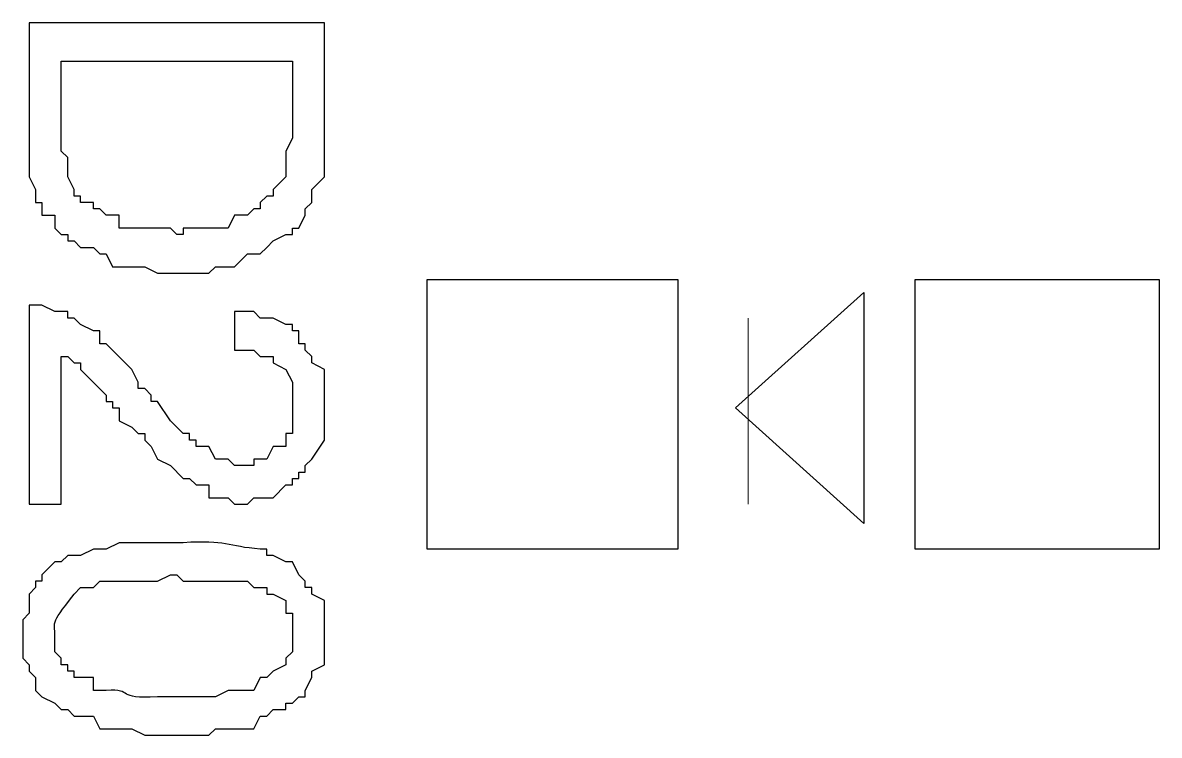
# Model space of a CAD drawing. Header units: millimetres. Extents: x -3 to 153, y 27 to 116.
# Drawn here: x 59.072 to 62.818, y 84.902 to 87.251 of the extents above; entities that cross this region are included whole.
import ezdxf

# ---------------------------------------------------------------- set-up
doc = ezdxf.new("R2010")
doc.units = ezdxf.units.MM
doc.header["$MEASUREMENT"] = 0
doc.layers.add('layer 1', color=7, linetype='Continuous')

msp = doc.modelspace()

# ---------------------------------------------------------------- linework, layer by layer
at = {"layer": 'layer 1', "color": 0}
for points, knots in [([(59.0928, 87.2514), (59.0928, 87.2514), (60.0664, 87.2514), (60.0664, 87.2514), (60.0664, 87.2514), (60.0664, 87.2514), (60.0664, 86.7434), (60.0664, 86.7434), (60.0664, 86.7434), (60.0664, 86.7434), (60.0241, 86.701), (60.0241, 86.701), (60.0241, 86.701), (60.0241, 86.701), (60.0241, 86.6587), (60.0241, 86.6587), (60.0241, 86.6587), (60.0241, 86.6587), (60.0029, 86.6375), (60.0029, 86.6375), (60.0029, 86.6375), (60.0029, 86.6375), (60.0029, 86.6164), (60.0029, 86.6164), (60.0029, 86.6164), (60.0029, 86.6164), (59.9818, 86.574), (59.9818, 86.574), (59.9818, 86.574), (59.9818, 86.574), (59.9606, 86.574), (59.9606, 86.574), (59.9606, 86.574), (59.9606, 86.574), (59.9606, 86.5529), (59.9606, 86.5529), (59.9606, 86.5529), (59.9606, 86.5529), (59.9394, 86.5529), (59.9394, 86.5529), (59.9394, 86.5529), (59.9394, 86.5529), (59.8971, 86.5317), (59.8971, 86.5317), (59.8971, 86.5317), (59.8971, 86.5317), (59.8759, 86.5105), (59.8759, 86.5105), (59.8759, 86.5105), (59.8759, 86.5105), (59.8548, 86.4894), (59.8548, 86.4894), (59.8548, 86.4894), (59.8548, 86.4894), (59.8124, 86.4894), (59.8124, 86.4894), (59.8124, 86.4894), (59.8124, 86.4894), (59.7701, 86.447), (59.7701, 86.447), (59.7701, 86.447), (59.7701, 86.447), (59.7066, 86.447), (59.7066, 86.447), (59.7066, 86.447), (59.7066, 86.447), (59.6854, 86.4259), (59.6854, 86.4259), (59.6854, 86.4259), (59.6854, 86.4259), (59.5161, 86.4259), (59.5161, 86.4259), (59.5161, 86.4259), (59.5161, 86.4259), (59.4738, 86.447), (59.4738, 86.447), (59.4738, 86.447), (59.4738, 86.447), (59.3679, 86.447), (59.3679, 86.447), (59.3679, 86.447), (59.3679, 86.447), (59.3468, 86.4894), (59.3468, 86.4894), (59.3468, 86.4894), (59.3468, 86.4894), (59.3256, 86.4894), (59.3256, 86.4894), (59.3256, 86.4894), (59.3256, 86.4894), (59.3044, 86.5105), (59.3044, 86.5105), (59.3044, 86.5105), (59.3044, 86.5105), (59.2621, 86.5105), (59.2621, 86.5105), (59.2621, 86.5105), (59.2621, 86.5105), (59.2409, 86.5317), (59.2409, 86.5317), (59.2409, 86.5317), (59.2409, 86.5317), (59.2198, 86.5317), (59.2198, 86.5317), (59.2198, 86.5317), (59.2198, 86.5317), (59.2198, 86.5529), (59.2198, 86.5529), (59.2198, 86.5529), (59.2198, 86.5529), (59.1986, 86.5529), (59.1986, 86.5529), (59.1986, 86.5529), (59.1986, 86.5529), (59.1774, 86.574), (59.1774, 86.574), (59.1774, 86.574), (59.1774, 86.574), (59.1774, 86.6164), (59.1774, 86.6164), (59.1774, 86.6164), (59.1774, 86.6164), (59.1351, 86.6164), (59.1351, 86.6164), (59.1351, 86.6164), (59.1351, 86.6164), (59.1351, 86.6587), (59.1351, 86.6587), (59.1351, 86.6587), (59.1351, 86.6587), (59.1139, 86.6587), (59.1139, 86.6587), (59.1139, 86.6587), (59.1139, 86.6587), (59.1139, 86.701), (59.1139, 86.701), (59.1139, 86.701), (59.1139, 86.701), (59.0928, 86.7434), (59.0928, 86.7434), (59.0928, 86.7434), (59.0928, 86.7434), (59.0928, 86.8915), (59.0928, 86.8915), (59.0928, 86.8915), (59.0928, 86.8915), (59.0928, 87.2514), (59.0928, 87.2514)], [0, 0, 0, 0, 0.026316, 0.026316, 0.026316, 0.026316, 0.052632, 0.052632, 0.052632, 0.052632, 0.078947, 0.078947, 0.078947, 0.078947, 0.105263, 0.105263, 0.105263, 0.105263, 0.131579, 0.131579, 0.131579, 0.131579, 0.157895, 0.157895, 0.157895, 0.157895, 0.184211, 0.184211, 0.184211, 0.184211, 0.210526, 0.210526, 0.210526, 0.210526, 0.236842, 0.236842, 0.236842, 0.236842, 0.263158, 0.263158, 0.263158, 0.263158, 0.289474, 0.289474, 0.289474, 0.289474, 0.315789, 0.315789, 0.315789, 0.315789, 0.342105, 0.342105, 0.342105, 0.342105, 0.368421, 0.368421, 0.368421, 0.368421, 0.394737, 0.394737, 0.394737, 0.394737, 0.421053, 0.421053, 0.421053, 0.421053, 0.447368, 0.447368, 0.447368, 0.447368, 0.473684, 0.473684, 0.473684, 0.473684, 0.5, 0.5, 0.5, 0.5, 0.526316, 0.526316, 0.526316, 0.526316, 0.552632, 0.552632, 0.552632, 0.552632, 0.578947, 0.578947, 0.578947, 0.578947, 0.605263, 0.605263, 0.605263, 0.605263, 0.631579, 0.631579, 0.631579, 0.631579, 0.657895, 0.657895, 0.657895, 0.657895, 0.684211, 0.684211, 0.684211, 0.684211, 0.710526, 0.710526, 0.710526, 0.710526, 0.736842, 0.736842, 0.736842, 0.736842, 0.763158, 0.763158, 0.763158, 0.763158, 0.789474, 0.789474, 0.789474, 0.789474, 0.815789, 0.815789, 0.815789, 0.815789, 0.842105, 0.842105, 0.842105, 0.842105, 0.868421, 0.868421, 0.868421, 0.868421, 0.894737, 0.894737, 0.894737, 0.894737, 0.921053, 0.921053, 0.921053, 0.921053, 0.947368, 0.947368, 0.947368, 0.947368, 1, 1, 1, 1]), ([(59.1986, 87.1244), (59.1986, 87.1244), (59.1986, 86.828), (59.1986, 86.828), (59.1986, 86.828), (59.1986, 86.828), (59.2198, 86.8069), (59.2198, 86.8069), (59.2198, 86.8069), (59.2198, 86.8069), (59.2198, 86.7434), (59.2198, 86.7434), (59.2198, 86.7434), (59.2198, 86.7434), (59.2409, 86.701), (59.2409, 86.701), (59.2409, 86.701), (59.2409, 86.701), (59.2409, 86.6799), (59.2409, 86.6799), (59.2409, 86.6799), (59.2409, 86.6799), (59.2621, 86.6799), (59.2621, 86.6799), (59.2621, 86.6799), (59.2621, 86.6799), (59.2621, 86.6587), (59.2621, 86.6587), (59.2621, 86.6587), (59.2621, 86.6587), (59.3044, 86.6587), (59.3044, 86.6587), (59.3044, 86.6587), (59.3044, 86.6587), (59.3044, 86.6375), (59.3044, 86.6375), (59.3044, 86.6375), (59.3044, 86.6375), (59.3256, 86.6375), (59.3256, 86.6375), (59.3256, 86.6375), (59.3256, 86.6375), (59.3468, 86.6164), (59.3468, 86.6164), (59.3468, 86.6164), (59.3468, 86.6164), (59.3891, 86.6164), (59.3891, 86.6164), (59.3891, 86.6164), (59.3891, 86.6164), (59.3891, 86.574), (59.3891, 86.574), (59.3891, 86.574), (59.3891, 86.574), (59.5584, 86.574), (59.5584, 86.574), (59.5584, 86.574), (59.5584, 86.574), (59.5796, 86.5529), (59.5796, 86.5529), (59.5796, 86.5529), (59.5796, 86.5529), (59.6008, 86.5529), (59.6008, 86.5529), (59.6008, 86.5529), (59.6008, 86.5529), (59.6008, 86.574), (59.6008, 86.574), (59.6008, 86.574), (59.6008, 86.574), (59.7489, 86.574), (59.7489, 86.574), (59.7489, 86.574), (59.7489, 86.574), (59.7701, 86.6164), (59.7701, 86.6164), (59.7701, 86.6164), (59.7701, 86.6164), (59.8124, 86.6164), (59.8124, 86.6164), (59.8124, 86.6164), (59.8124, 86.6164), (59.8336, 86.6375), (59.8336, 86.6375), (59.8336, 86.6375), (59.8336, 86.6375), (59.8548, 86.6375), (59.8548, 86.6375), (59.8548, 86.6375), (59.8548, 86.6375), (59.8548, 86.6587), (59.8548, 86.6587), (59.8548, 86.6587), (59.8548, 86.6587), (59.8759, 86.6799), (59.8759, 86.6799), (59.8759, 86.6799), (59.8759, 86.6799), (59.8971, 86.6799), (59.8971, 86.6799), (59.8971, 86.6799), (59.8971, 86.6799), (59.8971, 86.701), (59.8971, 86.701), (59.8971, 86.701), (59.8971, 86.701), (59.9394, 86.7434), (59.9394, 86.7434), (59.9394, 86.7434), (59.9394, 86.7434), (59.9394, 86.828), (59.9394, 86.828), (59.9394, 86.828), (59.9394, 86.828), (59.9606, 86.8704), (59.9606, 86.8704), (59.9606, 86.8704), (59.9606, 86.8704), (59.9606, 87.1244), (59.9606, 87.1244), (59.9606, 87.1244), (59.9606, 87.1244), (59.1986, 87.1244), (59.1986, 87.1244)], [0, 0, 0, 0, 0.03125, 0.03125, 0.03125, 0.03125, 0.0625, 0.0625, 0.0625, 0.0625, 0.09375, 0.09375, 0.09375, 0.09375, 0.125, 0.125, 0.125, 0.125, 0.15625, 0.15625, 0.15625, 0.15625, 0.1875, 0.1875, 0.1875, 0.1875, 0.21875, 0.21875, 0.21875, 0.21875, 0.25, 0.25, 0.25, 0.25, 0.28125, 0.28125, 0.28125, 0.28125, 0.3125, 0.3125, 0.3125, 0.3125, 0.34375, 0.34375, 0.34375, 0.34375, 0.375, 0.375, 0.375, 0.375, 0.40625, 0.40625, 0.40625, 0.40625, 0.4375, 0.4375, 0.4375, 0.4375, 0.46875, 0.46875, 0.46875, 0.46875, 0.5, 0.5, 0.5, 0.5, 0.53125, 0.53125, 0.53125, 0.53125, 0.5625, 0.5625, 0.5625, 0.5625, 0.59375, 0.59375, 0.59375, 0.59375, 0.625, 0.625, 0.625, 0.625, 0.65625, 0.65625, 0.65625, 0.65625, 0.6875, 0.6875, 0.6875, 0.6875, 0.71875, 0.71875, 0.71875, 0.71875, 0.75, 0.75, 0.75, 0.75, 0.78125, 0.78125, 0.78125, 0.78125, 0.8125, 0.8125, 0.8125, 0.8125, 0.84375, 0.84375, 0.84375, 0.84375, 0.875, 0.875, 0.875, 0.875, 0.90625, 0.90625, 0.90625, 0.90625, 0.9375, 0.9375, 0.9375, 0.9375, 1, 1, 1, 1]), ([(60.4051, 86.4047), (60.4051, 86.4047), (60.4051, 85.5157), (60.4051, 85.5157), (60.4051, 85.5157), (60.4051, 85.5157), (61.2306, 85.5157), (61.2306, 85.5157), (61.2306, 85.5157), (61.2306, 85.5157), (61.2306, 86.4047), (61.2306, 86.4047), (61.2306, 86.4047), (61.2306, 86.4047), (60.4051, 86.4047), (60.4051, 86.4047)], [0, 0, 0, 0, 0.2, 0.2, 0.2, 0.2, 0.4, 0.4, 0.4, 0.4, 0.6, 0.6, 0.6, 0.6, 1, 1, 1, 1]), ([(62.0138, 86.4047), (62.0138, 86.4047), (62.0138, 85.5157), (62.0138, 85.5157), (62.0138, 85.5157), (62.0138, 85.5157), (62.8181, 85.5157), (62.8181, 85.5157), (62.8181, 85.5157), (62.8181, 85.5157), (62.8181, 86.4047), (62.8181, 86.4047), (62.8181, 86.4047), (62.8181, 86.4047), (62.0138, 86.4047), (62.0138, 86.4047)], [0, 0, 0, 0, 0.2, 0.2, 0.2, 0.2, 0.4, 0.4, 0.4, 0.4, 0.6, 0.6, 0.6, 0.6, 1, 1, 1, 1]), ([(61.8444, 86.3624), (61.8444, 86.3624), (61.4211, 85.9814), (61.4211, 85.9814), (61.4211, 85.9814), (61.4211, 85.9814), (61.8444, 85.6004), (61.8444, 85.6004), (61.8444, 85.6004), (61.8444, 85.6004), (61.8444, 86.3624), (61.8444, 86.3624)], [0, 0, 0, 0, 0.25, 0.25, 0.25, 0.25, 0.5, 0.5, 0.5, 0.5, 1, 1, 1, 1]), ([(59.1986, 85.6639), (59.1986, 85.6639), (59.0928, 85.6639), (59.0928, 85.6639), (59.0928, 85.6639), (59.0928, 85.6639), (59.0928, 86.32), (59.0928, 86.32), (59.0928, 86.32), (59.0928, 86.32), (59.1351, 86.32), (59.1351, 86.32), (59.1351, 86.32), (59.1351, 86.32), (59.1774, 86.2989), (59.1774, 86.2989), (59.1774, 86.2989), (59.1774, 86.2989), (59.2198, 86.2989), (59.2198, 86.2989), (59.2198, 86.2989), (59.2198, 86.2989), (59.2198, 86.2777), (59.2198, 86.2777), (59.2198, 86.2777), (59.2198, 86.2777), (59.2409, 86.2777), (59.2409, 86.2777), (59.2409, 86.2777), (59.2409, 86.2777), (59.2621, 86.2565), (59.2621, 86.2565), (59.2621, 86.2565), (59.2621, 86.2565), (59.3044, 86.2354), (59.3044, 86.2354), (59.3044, 86.2354), (59.3044, 86.2354), (59.3256, 86.2354), (59.3256, 86.2354), (59.3256, 86.2354), (59.3256, 86.2354), (59.3256, 86.193), (59.3256, 86.193), (59.3256, 86.193), (59.3256, 86.193), (59.3468, 86.193), (59.3468, 86.193), (59.3468, 86.193), (59.3468, 86.193), (59.3679, 86.1719), (59.3679, 86.1719), (59.3679, 86.1719), (59.3679, 86.1719), (59.4314, 86.1084), (59.4314, 86.1084), (59.4314, 86.1084), (59.4314, 86.1084), (59.4526, 86.066), (59.4526, 86.066), (59.4526, 86.066), (59.4526, 86.066), (59.4526, 86.0449), (59.4526, 86.0449), (59.4526, 86.0449), (59.4526, 86.0449), (59.4738, 86.0449), (59.4738, 86.0449), (59.4738, 86.0449), (59.4738, 86.0449), (59.4949, 86.0237), (59.4949, 86.0237), (59.4949, 86.0237), (59.4949, 86.0237), (59.4949, 86.0025), (59.4949, 86.0025), (59.4949, 86.0025), (59.4949, 86.0025), (59.5161, 86.0025), (59.5161, 86.0025), (59.5161, 86.0025), (59.5161, 86.0025), (59.5584, 85.939), (59.5584, 85.939), (59.5584, 85.939), (59.5584, 85.939), (59.6008, 85.8967), (59.6008, 85.8967), (59.6008, 85.8967), (59.6008, 85.8967), (59.6219, 85.8967), (59.6219, 85.8967), (59.6219, 85.8967), (59.6219, 85.8967), (59.6219, 85.8755), (59.6219, 85.8755), (59.6219, 85.8755), (59.6219, 85.8755), (59.6431, 85.8755), (59.6431, 85.8755), (59.6431, 85.8755), (59.6431, 85.8755), (59.6431, 85.8544), (59.6431, 85.8544), (59.6431, 85.8544), (59.6431, 85.8544), (59.6854, 85.8544), (59.6854, 85.8544), (59.6854, 85.8544), (59.6854, 85.8544), (59.7066, 85.812), (59.7066, 85.812), (59.7066, 85.812), (59.7066, 85.812), (59.7489, 85.812), (59.7489, 85.812), (59.7489, 85.812), (59.7489, 85.812), (59.7701, 85.7909), (59.7701, 85.7909), (59.7701, 85.7909), (59.7701, 85.7909), (59.8336, 85.7909), (59.8336, 85.7909), (59.8336, 85.7909), (59.8336, 85.7909), (59.8336, 85.812), (59.8336, 85.812), (59.8336, 85.812), (59.8336, 85.812), (59.8759, 85.812), (59.8759, 85.812), (59.8759, 85.812), (59.8759, 85.812), (59.8971, 85.8544), (59.8971, 85.8544), (59.8971, 85.8544), (59.8971, 85.8544), (59.9394, 85.8544), (59.9394, 85.8544), (59.9394, 85.8544), (59.9394, 85.8544), (59.9394, 85.8967), (59.9394, 85.8967), (59.9394, 85.8967), (59.9394, 85.8967), (59.9606, 85.8967), (59.9606, 85.8967), (59.9606, 85.8967), (59.9606, 85.8967), (59.9606, 86.066), (59.9606, 86.066), (59.9606, 86.066), (59.9606, 86.066), (59.9394, 86.1084), (59.9394, 86.1084), (59.9394, 86.1084), (59.9394, 86.1084), (59.8971, 86.1295), (59.8971, 86.1295), (59.8971, 86.1295), (59.8971, 86.1295), (59.8971, 86.1507), (59.8971, 86.1507), (59.8971, 86.1507), (59.8971, 86.1507), (59.8548, 86.1507), (59.8548, 86.1507), (59.8548, 86.1507), (59.8548, 86.1507), (59.8336, 86.1719), (59.8336, 86.1719), (59.8336, 86.1719), (59.8336, 86.1719), (59.7701, 86.1719), (59.7701, 86.1719), (59.7701, 86.1719), (59.7701, 86.1719), (59.7701, 86.2989), (59.7701, 86.2989), (59.7701, 86.2989), (59.7701, 86.2989), (59.8336, 86.2989), (59.8336, 86.2989), (59.8336, 86.2989), (59.8336, 86.2989), (59.8548, 86.2777), (59.8548, 86.2777), (59.8548, 86.2777), (59.8548, 86.2777), (59.8971, 86.2777), (59.8971, 86.2777), (59.8971, 86.2777), (59.8971, 86.2777), (59.9394, 86.2565), (59.9394, 86.2565), (59.9394, 86.2565), (59.9394, 86.2565), (59.9606, 86.2565), (59.9606, 86.2565), (59.9606, 86.2565), (59.9606, 86.2565), (59.9606, 86.2354), (59.9606, 86.2354), (59.9606, 86.2354), (59.9606, 86.2354), (59.9818, 86.2354), (59.9818, 86.2354), (59.9818, 86.2354), (59.9818, 86.2354), (59.9818, 86.193), (59.9818, 86.193), (59.9818, 86.193), (59.9818, 86.193), (60.0029, 86.193), (60.0029, 86.193), (60.0029, 86.193), (60.0029, 86.193), (60.0029, 86.1719), (60.0029, 86.1719), (60.0029, 86.1719), (60.0029, 86.1719), (60.0241, 86.1507), (60.0241, 86.1507), (60.0241, 86.1507), (60.0241, 86.1507), (60.0241, 86.1295), (60.0241, 86.1295), (60.0241, 86.1295), (60.0241, 86.1295), (60.0664, 86.1084), (60.0664, 86.1084), (60.0664, 86.1084), (60.0664, 86.1084), (60.0664, 85.8755), (60.0664, 85.8755), (60.0664, 85.8755), (60.0664, 85.8755), (60.0241, 85.812), (60.0241, 85.812), (60.0241, 85.812), (60.0241, 85.812), (60.0029, 85.7909), (60.0029, 85.7909), (60.0029, 85.7909), (60.0029, 85.7909), (60.0029, 85.7697), (60.0029, 85.7697), (60.0029, 85.7697), (60.0029, 85.7697), (59.9818, 85.7697), (59.9818, 85.7697), (59.9818, 85.7697), (59.9818, 85.7697), (59.9818, 85.7485), (59.9818, 85.7485), (59.9818, 85.7485), (59.9818, 85.7485), (59.9606, 85.7485), (59.9606, 85.7485), (59.9606, 85.7485), (59.9606, 85.7485), (59.9606, 85.7274), (59.9606, 85.7274), (59.9606, 85.7274), (59.9606, 85.7274), (59.9394, 85.7274), (59.9394, 85.7274), (59.9394, 85.7274), (59.9394, 85.7274), (59.8971, 85.685), (59.8971, 85.685), (59.8971, 85.685), (59.8971, 85.685), (59.8336, 85.685), (59.8336, 85.685), (59.8336, 85.685), (59.8336, 85.685), (59.8124, 85.6639), (59.8124, 85.6639), (59.8124, 85.6639), (59.8124, 85.6639), (59.7701, 85.6639), (59.7701, 85.6639), (59.7701, 85.6639), (59.7701, 85.6639), (59.7489, 85.685), (59.7489, 85.685), (59.7489, 85.685), (59.7489, 85.685), (59.6854, 85.685), (59.6854, 85.685), (59.6854, 85.685), (59.6854, 85.685), (59.6854, 85.7274), (59.6854, 85.7274), (59.6854, 85.7274), (59.6854, 85.7274), (59.6431, 85.7274), (59.6431, 85.7274), (59.6431, 85.7274), (59.6431, 85.7274), (59.6219, 85.7485), (59.6219, 85.7485), (59.6219, 85.7485), (59.6219, 85.7485), (59.6008, 85.7485), (59.6008, 85.7485), (59.6008, 85.7485), (59.6008, 85.7485), (59.5584, 85.7909), (59.5584, 85.7909), (59.5584, 85.7909), (59.5584, 85.7909), (59.5161, 85.812), (59.5161, 85.812), (59.5161, 85.812), (59.5161, 85.812), (59.4949, 85.8544), (59.4949, 85.8544), (59.4949, 85.8544), (59.4949, 85.8544), (59.4738, 85.8755), (59.4738, 85.8755), (59.4738, 85.8755), (59.4738, 85.8755), (59.4738, 85.8967), (59.4738, 85.8967), (59.4738, 85.8967), (59.4738, 85.8967), (59.4526, 85.8967), (59.4526, 85.8967), (59.4526, 85.8967), (59.4526, 85.8967), (59.4314, 85.9179), (59.4314, 85.9179), (59.4314, 85.9179), (59.4314, 85.9179), (59.3891, 85.939), (59.3891, 85.939), (59.3891, 85.939), (59.3891, 85.939), (59.3891, 85.9814), (59.3891, 85.9814), (59.3891, 85.9814), (59.3891, 85.9814), (59.3679, 85.9814), (59.3679, 85.9814), (59.3679, 85.9814), (59.3679, 85.9814), (59.3679, 86.0025), (59.3679, 86.0025), (59.3679, 86.0025), (59.3679, 86.0025), (59.3468, 86.0025), (59.3468, 86.0025), (59.3468, 86.0025), (59.3468, 86.0025), (59.3468, 86.0237), (59.3468, 86.0237), (59.3468, 86.0237), (59.3468, 86.0237), (59.2621, 86.1084), (59.2621, 86.1084), (59.2621, 86.1084), (59.2621, 86.1084), (59.2621, 86.1295), (59.2621, 86.1295), (59.2621, 86.1295), (59.2621, 86.1295), (59.2409, 86.1295), (59.2409, 86.1295), (59.2409, 86.1295), (59.2409, 86.1295), (59.2198, 86.1507), (59.2198, 86.1507), (59.2198, 86.1507), (59.2198, 86.1507), (59.1986, 86.1507), (59.1986, 86.1507), (59.1986, 86.1507), (59.1986, 86.1507), (59.1986, 85.6639), (59.1986, 85.6639)], [0, 0, 0, 0, 0.010309, 0.010309, 0.010309, 0.010309, 0.020619, 0.020619, 0.020619, 0.020619, 0.030928, 0.030928, 0.030928, 0.030928, 0.041237, 0.041237, 0.041237, 0.041237, 0.051546, 0.051546, 0.051546, 0.051546, 0.061856, 0.061856, 0.061856, 0.061856, 0.072165, 0.072165, 0.072165, 0.072165, 0.082474, 0.082474, 0.082474, 0.082474, 0.092784, 0.092784, 0.092784, 0.092784, 0.103093, 0.103093, 0.103093, 0.103093, 0.113402, 0.113402, 0.113402, 0.113402, 0.123711, 0.123711, 0.123711, 0.123711, 0.134021, 0.134021, 0.134021, 0.134021, 0.14433, 0.14433, 0.14433, 0.14433, 0.154639, 0.154639, 0.154639, 0.154639, 0.164948, 0.164948, 0.164948, 0.164948, 0.175258, 0.175258, 0.175258, 0.175258, 0.185567, 0.185567, 0.185567, 0.185567, 0.195876, 0.195876, 0.195876, 0.195876, 0.206186, 0.206186, 0.206186, 0.206186, 0.216495, 0.216495, 0.216495, 0.216495, 0.226804, 0.226804, 0.226804, 0.226804, 0.237113, 0.237113, 0.237113, 0.237113, 0.247423, 0.247423, 0.247423, 0.247423, 0.257732, 0.257732, 0.257732, 0.257732, 0.268041, 0.268041, 0.268041, 0.268041, 0.278351, 0.278351, 0.278351, 0.278351, 0.28866, 0.28866, 0.28866, 0.28866, 0.298969, 0.298969, 0.298969, 0.298969, 0.309278, 0.309278, 0.309278, 0.309278, 0.319588, 0.319588, 0.319588, 0.319588, 0.329897, 0.329897, 0.329897, 0.329897, 0.340206, 0.340206, 0.340206, 0.340206, 0.350515, 0.350515, 0.350515, 0.350515, 0.360825, 0.360825, 0.360825, 0.360825, 0.371134, 0.371134, 0.371134, 0.371134, 0.381443, 0.381443, 0.381443, 0.381443, 0.391753, 0.391753, 0.391753, 0.391753, 0.402062, 0.402062, 0.402062, 0.402062, 0.412371, 0.412371, 0.412371, 0.412371, 0.42268, 0.42268, 0.42268, 0.42268, 0.43299, 0.43299, 0.43299, 0.43299, 0.443299, 0.443299, 0.443299, 0.443299, 0.453608, 0.453608, 0.453608, 0.453608, 0.463918, 0.463918, 0.463918, 0.463918, 0.474227, 0.474227, 0.474227, 0.474227, 0.484536, 0.484536, 0.484536, 0.484536, 0.494845, 0.494845, 0.494845, 0.494845, 0.505155, 0.505155, 0.505155, 0.505155, 0.515464, 0.515464, 0.515464, 0.515464, 0.525773, 0.525773, 0.525773, 0.525773, 0.536082, 0.536082, 0.536082, 0.536082, 0.546392, 0.546392, 0.546392, 0.546392, 0.556701, 0.556701, 0.556701, 0.556701, 0.56701, 0.56701, 0.56701, 0.56701, 0.57732, 0.57732, 0.57732, 0.57732, 0.587629, 0.587629, 0.587629, 0.587629, 0.597938, 0.597938, 0.597938, 0.597938, 0.608247, 0.608247, 0.608247, 0.608247, 0.618557, 0.618557, 0.618557, 0.618557, 0.628866, 0.628866, 0.628866, 0.628866, 0.639175, 0.639175, 0.639175, 0.639175, 0.649485, 0.649485, 0.649485, 0.649485, 0.659794, 0.659794, 0.659794, 0.659794, 0.670103, 0.670103, 0.670103, 0.670103, 0.680412, 0.680412, 0.680412, 0.680412, 0.690722, 0.690722, 0.690722, 0.690722, 0.701031, 0.701031, 0.701031, 0.701031, 0.71134, 0.71134, 0.71134, 0.71134, 0.721649, 0.721649, 0.721649, 0.721649, 0.731959, 0.731959, 0.731959, 0.731959, 0.742268, 0.742268, 0.742268, 0.742268, 0.752577, 0.752577, 0.752577, 0.752577, 0.762887, 0.762887, 0.762887, 0.762887, 0.773196, 0.773196, 0.773196, 0.773196, 0.783505, 0.783505, 0.783505, 0.783505, 0.793814, 0.793814, 0.793814, 0.793814, 0.804124, 0.804124, 0.804124, 0.804124, 0.814433, 0.814433, 0.814433, 0.814433, 0.824742, 0.824742, 0.824742, 0.824742, 0.835052, 0.835052, 0.835052, 0.835052, 0.845361, 0.845361, 0.845361, 0.845361, 0.85567, 0.85567, 0.85567, 0.85567, 0.865979, 0.865979, 0.865979, 0.865979, 0.876289, 0.876289, 0.876289, 0.876289, 0.886598, 0.886598, 0.886598, 0.886598, 0.896907, 0.896907, 0.896907, 0.896907, 0.907216, 0.907216, 0.907216, 0.907217, 0.917526, 0.917526, 0.917526, 0.917526, 0.927835, 0.927835, 0.927835, 0.927835, 0.938144, 0.938144, 0.938144, 0.938144, 0.948454, 0.948454, 0.948454, 0.948454, 0.958763, 0.958763, 0.958763, 0.958763, 0.969072, 0.969072, 0.969072, 0.969072, 0.979381, 0.979381, 0.979381, 0.979381, 1, 1, 1, 1]), ([(59.5796, 85.5369), (59.5796, 85.5369), (59.6008, 85.5369), (59.6008, 85.5369), (59.6008, 85.5369), (59.744, 85.546), (59.7454, 85.5242), (59.8548, 85.5157), (59.8548, 85.5157), (59.8548, 85.5157), (59.8759, 85.5157), (59.8759, 85.5157), (59.8759, 85.5157), (59.8759, 85.5157), (59.8759, 85.4945), (59.8759, 85.4945), (59.8759, 85.4945), (59.8759, 85.4945), (59.8971, 85.4945), (59.8971, 85.4945), (59.8971, 85.4945), (59.8971, 85.4945), (59.9394, 85.4734), (59.9394, 85.4734), (59.9394, 85.4734), (59.9394, 85.4734), (59.9606, 85.4734), (59.9606, 85.4734), (59.9606, 85.4734), (59.9606, 85.4734), (59.9818, 85.431), (59.9818, 85.431), (59.9818, 85.431), (59.9818, 85.431), (60.0029, 85.4099), (60.0029, 85.4099), (60.0029, 85.4099), (60.0029, 85.4099), (60.0029, 85.3887), (60.0029, 85.3887), (60.0029, 85.3887), (60.0029, 85.3887), (60.0241, 85.3887), (60.0241, 85.3887), (60.0241, 85.3887), (60.0241, 85.3887), (60.0241, 85.3675), (60.0241, 85.3675), (60.0241, 85.3675), (60.0241, 85.3675), (60.0664, 85.3464), (60.0664, 85.3464), (60.0664, 85.3464), (60.0664, 85.3464), (60.0664, 85.304), (60.0664, 85.304), (60.0664, 85.304), (60.0664, 85.2546), (60.0664, 85.2053), (60.0664, 85.1559), (60.0664, 85.1559), (60.0664, 85.1559), (60.0664, 85.1347), (60.0664, 85.1347), (60.0664, 85.1347), (60.0664, 85.1347), (60.0241, 85.1135), (60.0241, 85.1135), (60.0241, 85.1135), (60.0241, 85.1135), (60.0241, 85.0924), (60.0241, 85.0924), (60.0241, 85.0924), (60.0241, 85.0924), (60.0029, 85.05), (60.0029, 85.05), (60.0029, 85.05), (60.0029, 85.05), (60.0029, 85.0289), (60.0029, 85.0289), (60.0029, 85.0289), (60.0029, 85.0289), (59.9818, 85.0289), (59.9818, 85.0289), (59.9818, 85.0289), (59.9818, 85.0289), (59.9606, 85.0077), (59.9606, 85.0077), (59.9606, 85.0077), (59.9606, 85.0077), (59.9394, 85.0077), (59.9394, 85.0077), (59.9394, 85.0077), (59.9394, 85.0077), (59.9394, 84.9865), (59.9394, 84.9865), (59.9394, 84.9865), (59.9394, 84.9865), (59.8971, 84.9865), (59.8971, 84.9865), (59.8971, 84.9865), (59.8971, 84.9865), (59.8759, 84.9654), (59.8759, 84.9654), (59.8759, 84.9654), (59.8759, 84.9654), (59.8548, 84.9654), (59.8548, 84.9654), (59.8548, 84.9654), (59.8548, 84.9654), (59.8336, 84.923), (59.8336, 84.923), (59.8336, 84.923), (59.8336, 84.923), (59.7066, 84.923), (59.7066, 84.923), (59.7066, 84.923), (59.7066, 84.923), (59.6854, 84.9019), (59.6854, 84.9019), (59.6854, 84.9019), (59.6854, 84.9019), (59.4738, 84.9019), (59.4738, 84.9019), (59.4738, 84.9019), (59.4738, 84.9019), (59.4314, 84.923), (59.4314, 84.923), (59.4314, 84.923), (59.4314, 84.923), (59.3256, 84.923), (59.3256, 84.923), (59.3256, 84.923), (59.3256, 84.923), (59.3044, 84.9654), (59.3044, 84.9654), (59.3044, 84.9654), (59.3044, 84.9654), (59.2409, 84.9654), (59.2409, 84.9654), (59.2409, 84.9654), (59.2409, 84.9654), (59.2198, 84.9865), (59.2198, 84.9865), (59.2198, 84.9865), (59.2198, 84.9865), (59.1986, 84.9865), (59.1986, 84.9865), (59.1986, 84.9865), (59.1986, 84.9865), (59.1774, 85.0077), (59.1774, 85.0077), (59.1774, 85.0077), (59.1774, 85.0077), (59.1351, 85.0289), (59.1351, 85.0289), (59.1351, 85.0289), (59.1351, 85.0289), (59.1139, 85.05), (59.1139, 85.05), (59.1139, 85.05), (59.1139, 85.05), (59.1139, 85.0924), (59.1139, 85.0924), (59.1139, 85.0924), (59.1139, 85.0924), (59.0928, 85.1135), (59.0928, 85.1135), (59.0928, 85.1135), (59.0928, 85.1135), (59.0928, 85.1347), (59.0928, 85.1347), (59.0928, 85.1347), (59.0928, 85.1347), (59.0716, 85.1559), (59.0716, 85.1559), (59.0716, 85.1559), (59.0716, 85.1559), (59.0716, 85.2829), (59.0716, 85.2829), (59.0716, 85.2829), (59.0716, 85.2829), (59.0928, 85.304), (59.0928, 85.304), (59.0928, 85.304), (59.0928, 85.304), (59.0928, 85.3675), (59.0928, 85.3675), (59.0928, 85.3675), (59.0928, 85.3675), (59.1139, 85.3887), (59.1139, 85.3887), (59.1139, 85.3887), (59.1139, 85.3887), (59.1139, 85.4099), (59.1139, 85.4099), (59.1139, 85.4099), (59.1139, 85.4099), (59.1351, 85.4099), (59.1351, 85.4099), (59.1351, 85.4099), (59.1351, 85.4099), (59.1351, 85.431), (59.1351, 85.431), (59.1351, 85.431), (59.1351, 85.431), (59.1774, 85.4734), (59.1774, 85.4734), (59.1774, 85.4734), (59.1774, 85.4734), (59.1986, 85.4734), (59.1986, 85.4734), (59.1986, 85.4734), (59.1986, 85.4734), (59.2198, 85.4945), (59.2198, 85.4945), (59.2198, 85.4945), (59.2198, 85.4945), (59.2621, 85.4945), (59.2621, 85.4945), (59.2621, 85.4945), (59.2621, 85.4945), (59.3044, 85.5157), (59.3044, 85.5157), (59.3044, 85.5157), (59.3044, 85.5157), (59.3468, 85.5157), (59.3468, 85.5157), (59.3468, 85.5157), (59.3468, 85.5157), (59.3891, 85.5369), (59.3891, 85.5369), (59.3891, 85.5369), (59.3891, 85.5369), (59.5796, 85.5369), (59.5796, 85.5369)], [0, 0, 0, 0, 0.016667, 0.016667, 0.016667, 0.016667, 0.033333, 0.033333, 0.033333, 0.033333, 0.05, 0.05, 0.05, 0.05, 0.066667, 0.066667, 0.066667, 0.066667, 0.083333, 0.083333, 0.083333, 0.083333, 0.1, 0.1, 0.1, 0.1, 0.116667, 0.116667, 0.116667, 0.116667, 0.133333, 0.133333, 0.133333, 0.133333, 0.15, 0.15, 0.15, 0.15, 0.166667, 0.166667, 0.166667, 0.166667, 0.183333, 0.183333, 0.183333, 0.183333, 0.2, 0.2, 0.2, 0.2, 0.216667, 0.216667, 0.216667, 0.216667, 0.233333, 0.233333, 0.233333, 0.233333, 0.25, 0.25, 0.25, 0.25, 0.266667, 0.266667, 0.266667, 0.266667, 0.283333, 0.283333, 0.283333, 0.283333, 0.3, 0.3, 0.3, 0.3, 0.316667, 0.316667, 0.316667, 0.316667, 0.333333, 0.333333, 0.333333, 0.333333, 0.35, 0.35, 0.35, 0.35, 0.366667, 0.366667, 0.366667, 0.366667, 0.383333, 0.383333, 0.383333, 0.383333, 0.4, 0.4, 0.4, 0.4, 0.416667, 0.416667, 0.416667, 0.416667, 0.433333, 0.433333, 0.433333, 0.433333, 0.45, 0.45, 0.45, 0.45, 0.466667, 0.466667, 0.466667, 0.466667, 0.483333, 0.483333, 0.483333, 0.483333, 0.5, 0.5, 0.5, 0.5, 0.516667, 0.516667, 0.516667, 0.516667, 0.533333, 0.533333, 0.533333, 0.533333, 0.55, 0.55, 0.55, 0.55, 0.566667, 0.566667, 0.566667, 0.566667, 0.583333, 0.583333, 0.583333, 0.583333, 0.6, 0.6, 0.6, 0.6, 0.616667, 0.616667, 0.616667, 0.616667, 0.633333, 0.633333, 0.633333, 0.633333, 0.65, 0.65, 0.65, 0.65, 0.666667, 0.666667, 0.666667, 0.666667, 0.683333, 0.683333, 0.683333, 0.683333, 0.7, 0.7, 0.7, 0.7, 0.716667, 0.716667, 0.716667, 0.716667, 0.733333, 0.733333, 0.733333, 0.733333, 0.75, 0.75, 0.75, 0.75, 0.766667, 0.766667, 0.766667, 0.766667, 0.783333, 0.783333, 0.783333, 0.783333, 0.8, 0.8, 0.8, 0.8, 0.816667, 0.816667, 0.816667, 0.816667, 0.833333, 0.833333, 0.833333, 0.833333, 0.85, 0.85, 0.85, 0.85, 0.866667, 0.866667, 0.866667, 0.866667, 0.883333, 0.883333, 0.883333, 0.883333, 0.9, 0.9, 0.9, 0.9, 0.916667, 0.916667, 0.916667, 0.916667, 0.933333, 0.933333, 0.933333, 0.933333, 0.95, 0.95, 0.95, 0.95, 0.966667, 0.966667, 0.966667, 0.966667, 1, 1, 1, 1]), ([(59.5796, 85.431), (59.5796, 85.431), (59.5584, 85.431), (59.5584, 85.431), (59.5584, 85.431), (59.5584, 85.431), (59.5161, 85.4099), (59.5161, 85.4099), (59.5161, 85.4099), (59.5161, 85.4099), (59.3256, 85.4099), (59.3256, 85.4099), (59.3256, 85.4099), (59.3256, 85.4099), (59.3044, 85.3887), (59.3044, 85.3887), (59.3044, 85.3887), (59.3044, 85.3887), (59.2621, 85.3887), (59.2621, 85.3887), (59.2621, 85.3887), (59.2621, 85.3887), (59.2409, 85.3675), (59.2409, 85.3675), (59.2409, 85.3675), (59.1538, 85.2501), (59.1817, 85.3037), (59.1774, 85.177), (59.1774, 85.177), (59.1774, 85.177), (59.1986, 85.1559), (59.1986, 85.1559), (59.1986, 85.1559), (59.1986, 85.1559), (59.1986, 85.1347), (59.1986, 85.1347), (59.1986, 85.1347), (59.1986, 85.1347), (59.2198, 85.1347), (59.2198, 85.1347), (59.2198, 85.1347), (59.2198, 85.1347), (59.2198, 85.1135), (59.2198, 85.1135), (59.2198, 85.1135), (59.2198, 85.1135), (59.2409, 85.1135), (59.2409, 85.1135), (59.2409, 85.1135), (59.2409, 85.1135), (59.2409, 85.0924), (59.2409, 85.0924), (59.2409, 85.0924), (59.2409, 85.0924), (59.3044, 85.0924), (59.3044, 85.0924), (59.3044, 85.0924), (59.3044, 85.0924), (59.3044, 85.05), (59.3044, 85.05), (59.3044, 85.05), (59.3044, 85.05), (59.3468, 85.05), (59.3468, 85.05), (59.3468, 85.05), (59.4417, 85.056), (59.3746, 85.019), (59.5161, 85.0289), (59.5161, 85.0289), (59.5161, 85.0289), (59.7066, 85.0289), (59.7066, 85.0289), (59.7066, 85.0289), (59.7066, 85.0289), (59.7489, 85.05), (59.7489, 85.05), (59.7489, 85.05), (59.7489, 85.05), (59.8336, 85.05), (59.8336, 85.05), (59.8336, 85.05), (59.8336, 85.05), (59.8548, 85.0924), (59.8548, 85.0924), (59.8548, 85.0924), (59.8548, 85.0924), (59.8759, 85.0924), (59.8759, 85.0924), (59.8759, 85.0924), (59.8759, 85.0924), (59.8971, 85.1135), (59.8971, 85.1135), (59.8971, 85.1135), (59.8971, 85.1135), (59.9394, 85.1347), (59.9394, 85.1347), (59.9394, 85.1347), (59.9394, 85.1347), (59.9394, 85.1559), (59.9394, 85.1559), (59.9394, 85.1559), (59.9394, 85.1559), (59.9606, 85.177), (59.9606, 85.177), (59.9606, 85.177), (59.9606, 85.177), (59.9606, 85.304), (59.9606, 85.304), (59.9606, 85.304), (59.9606, 85.304), (59.9394, 85.304), (59.9394, 85.304), (59.9394, 85.304), (59.9394, 85.304), (59.9394, 85.3464), (59.9394, 85.3464), (59.9394, 85.3464), (59.9394, 85.3464), (59.8971, 85.3675), (59.8971, 85.3675), (59.8971, 85.3675), (59.8971, 85.3675), (59.8759, 85.3675), (59.8759, 85.3675), (59.8759, 85.3675), (59.8759, 85.3675), (59.8759, 85.3887), (59.8759, 85.3887), (59.8759, 85.3887), (59.8759, 85.3887), (59.8336, 85.3887), (59.8336, 85.3887), (59.8336, 85.3887), (59.8336, 85.3887), (59.8124, 85.4099), (59.8124, 85.4099), (59.8124, 85.4099), (59.8124, 85.4099), (59.6008, 85.4099), (59.6008, 85.4099), (59.6008, 85.4099), (59.6008, 85.4099), (59.5796, 85.431), (59.5796, 85.431)], [0, 0, 0, 0, 0.027027, 0.027027, 0.027027, 0.027027, 0.054054, 0.054054, 0.054054, 0.054054, 0.081081, 0.081081, 0.081081, 0.081081, 0.108108, 0.108108, 0.108108, 0.108108, 0.135135, 0.135135, 0.135135, 0.135135, 0.162162, 0.162162, 0.162162, 0.162162, 0.189189, 0.189189, 0.189189, 0.189189, 0.216216, 0.216216, 0.216216, 0.216216, 0.243243, 0.243243, 0.243243, 0.243243, 0.27027, 0.27027, 0.27027, 0.27027, 0.297297, 0.297297, 0.297297, 0.297297, 0.324324, 0.324324, 0.324324, 0.324324, 0.351351, 0.351351, 0.351351, 0.351351, 0.378378, 0.378378, 0.378378, 0.378378, 0.405405, 0.405405, 0.405405, 0.405405, 0.432432, 0.432432, 0.432432, 0.432432, 0.459459, 0.459459, 0.459459, 0.459459, 0.486486, 0.486486, 0.486486, 0.486486, 0.513514, 0.513514, 0.513514, 0.513514, 0.540541, 0.540541, 0.540541, 0.540541, 0.567568, 0.567568, 0.567568, 0.567568, 0.594595, 0.594595, 0.594595, 0.594595, 0.621622, 0.621622, 0.621622, 0.621622, 0.648649, 0.648649, 0.648649, 0.648649, 0.675676, 0.675676, 0.675676, 0.675676, 0.702703, 0.702703, 0.702703, 0.702703, 0.72973, 0.72973, 0.72973, 0.72973, 0.756757, 0.756757, 0.756757, 0.756757, 0.783784, 0.783784, 0.783784, 0.783784, 0.810811, 0.810811, 0.810811, 0.810811, 0.837838, 0.837838, 0.837838, 0.837838, 0.864865, 0.864865, 0.864865, 0.864865, 0.891892, 0.891892, 0.891892, 0.891892, 0.918919, 0.918919, 0.918919, 0.918919, 0.945946, 0.945946, 0.945946, 0.945946, 1, 1, 1, 1])]:
    msp.add_open_spline(points, degree=3, knots=knots, dxfattribs=at)
at = {"layer": 'layer 1', "color": 0, "lineweight": 13}
msp.add_open_spline([(61.4634, 85.6639), (61.4634, 85.6639), (61.4634, 86.2777), (61.4634, 86.2777)], degree=3, dxfattribs=at)

doc.saveas('drawing.dxf')
